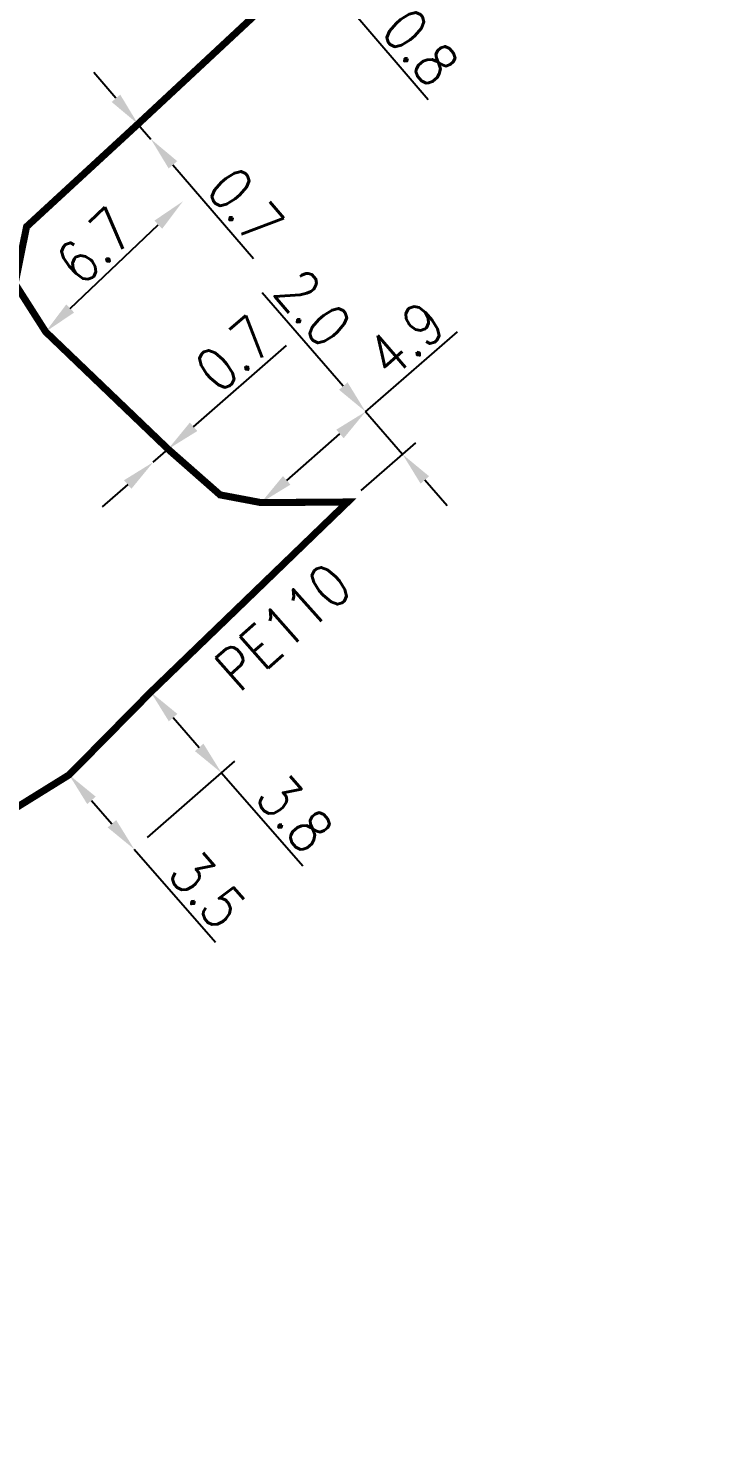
# Model space of a CAD drawing. Header units: millimetres. Extents: x 108995 to 110000, y 119999 to 121000.
# Drawn here: x 109134.6 to 109159.1, y 120123.2 to 120173.6 of the extents above; entities that cross this region are included whole.
import ezdxf
from ezdxf.enums import TextEntityAlignment as Align

# ---------------------------------------------------------------- set-up
doc = ezdxf.new("R2010")
doc.units = ezdxf.units.MM
doc.header["$MEASUREMENT"] = 0
doc.header["$PDMODE"] = 34
doc.linetypes.add('L_100_PE', pattern=[14, 10, -1.5, 1, -1.5])
doc.layers.get('DEFPOINTS').update_dxf_attribs({"linetype": 'CONTINUOUS'})
doc.layers.add('L_140', color=3, linetype='CONTINUOUS')
doc.styles.get("Standard").update_dxf_attribs({"font": 'romans.shx', "width": 0.85})
doc.dimstyles.get("Standard").update_dxf_attribs({"dimtxt": 1.5, "dimasz": 1.2, "dimexe": 0.625, "dimexo": 0.625, "dimgap": 0.25, "dimtad": 1, "dimdec": 1, "dimzin": 0, "dimdsep": 46, "dimtxsty": 'Standard', "dimcen": -0.5, "dimadec": 0, "dimazin": 0, "dimtfac": 1, "dimtdec": 1, "dimtmove": 0, "dimatfit": 3, "dimfxl": 1, "dimtolj": 1, "dimtzin": 0, "dimarcsym": 0})

# ---------------------------------------------------------------- blocks, each defined once
blk = doc.blocks.new('*D292')
at = {"layer": 'DEFPOINTS', "color": 0, "linetype": 'Continuous', "transparency": 16777216}
for p in [(109136.014, 120147.145), (109138.319, 120144.512), (109138.319, 120144.512)]:
    blk.add_point(p, dxfattribs=at)
at = {"layer": 'L_140', "color": 0, "linetype": 'Continuous', "lineweight": -2, "transparency": 16777216}
for p, q in [((109136.804, 120146.242), (109137.529, 120145.415)), ((109138.319, 120144.512), (109141.199, 120141.223))]:
    blk.add_line(p, q, dxfattribs=at)
at = {"layer": 'L_140', "color": 0, "linetype": 'Continuous', "transparency": 16777216}
for points in [[(109136.955, 120146.374), (109136.654, 120146.111), (109136.014, 120147.145)], [(109137.679, 120145.546), (109137.378, 120145.283), (109138.319, 120144.512)]]:
    blk.add_solid(points, dxfattribs=at)
at = {"layer": 'L_140', "color": 0, "linetype": 'Continuous', "transparency": 16777216, "insert": (109140.907, 120143.075), "char_height": 1.5, "attachment_point": 5, "rotation": 311.2022}
blk.add_mtext('\\A1;3.5', dxfattribs=at)
blk = doc.blocks.new('*D293')
at = {"layer": 'DEFPOINTS', "color": 0, "linetype": 'Continuous', "transparency": 16777216}
for p in [(109138.903, 120150.073), (109141.406, 120147.214), (109138.319, 120144.512)]:
    blk.add_point(p, dxfattribs=at)
at = {"layer": 'L_140', "color": 0, "linetype": 'Continuous', "lineweight": -2, "transparency": 16777216}
for p, q in [((109139.693, 120149.17), (109140.616, 120148.117)), ((109138.79, 120144.923), (109141.876, 120147.626)), ((109141.406, 120147.214), (109144.286, 120143.925))]:
    blk.add_line(p, q, dxfattribs=at)
at = {"layer": 'L_140', "color": 0, "linetype": 'Continuous', "transparency": 16777216}
for points in [[(109139.844, 120149.302), (109139.543, 120149.039), (109138.903, 120150.073)], [(109140.766, 120148.249), (109140.465, 120147.985), (109141.406, 120147.214)]]:
    blk.add_solid(points, dxfattribs=at)
at = {"layer": 'L_140', "color": 0, "linetype": 'Continuous', "transparency": 16777216, "insert": (109143.993, 120145.777), "char_height": 1.5, "attachment_point": 5, "rotation": 311.2022}
blk.add_mtext('\\A1;3.8', dxfattribs=at)
blk = doc.blocks.new('*D301')
at = {"layer": 'DEFPOINTS', "color": 0, "linetype": 'Continuous', "transparency": 16777216}
for p in [(109146.503, 120159.997), (109146.503, 120159.997), (109145.872, 120156.801)]:
    blk.add_point(p, dxfattribs=at)
at = {"layer": 'L_140', "color": 0, "linetype": 'Continuous', "lineweight": -2, "transparency": 16777216}
for p, q in [((109145.716, 120160.903), (109142.85, 120164.204)), ((109147.814, 120158.487), (109146.503, 120159.997)), ((109146.344, 120157.21), (109148.286, 120158.897)), ((109148.601, 120157.581), (109149.388, 120156.675))]:
    blk.add_line(p, q, dxfattribs=at)
at = {"layer": 'L_140', "color": 0, "linetype": 'Continuous', "transparency": 16777216}
for points in [[(109145.867, 120161.034), (109145.565, 120160.772), (109146.503, 120159.997)], [(109148.752, 120157.712), (109148.45, 120157.45), (109147.814, 120158.487)]]:
    blk.add_solid(points, dxfattribs=at)
at = {"layer": 'L_140', "color": 0, "linetype": 'Continuous', "transparency": 16777216, "insert": (109144.645, 120163.662), "char_height": 1.5, "attachment_point": 5, "rotation": 310.9701}
blk.add_mtext('\\A1;2.0', dxfattribs=at)
blk = doc.blocks.new('*D302')
at = {"layer": 'DEFPOINTS', "color": 0, "linetype": 'Continuous', "transparency": 16777216}
for p in [(109146.503, 120159.997), (109146.503, 120159.997), (109142.808, 120156.779)]:
    blk.add_point(p, dxfattribs=at)
at = {"layer": 'L_140', "color": 0, "linetype": 'Continuous', "lineweight": -2, "transparency": 16777216}
for p, q in [((109146.503, 120159.997), (109149.754, 120162.828)), ((109143.713, 120157.567), (109145.598, 120159.209))]:
    blk.add_line(p, q, dxfattribs=at)
at = {"layer": 'L_140', "color": 0, "linetype": 'Continuous', "transparency": 16777216}
for points in [[(109145.467, 120159.36), (109145.729, 120159.058), (109146.503, 120159.997)], [(109143.581, 120157.718), (109143.844, 120157.416), (109142.808, 120156.779)]]:
    blk.add_solid(points, dxfattribs=at)
at = {"layer": 'L_140', "color": 0, "linetype": 'Continuous', "transparency": 16777216, "insert": (109147.924, 120162.561), "char_height": 1.5, "attachment_point": 5, "rotation": 41.0525}
blk.add_mtext('\\A1;4.9', dxfattribs=at)
blk = doc.blocks.new('*D303')
at = {"layer": 'DEFPOINTS', "color": 0, "linetype": 'Continuous', "transparency": 16777216}
for p in [(109140.039, 120167.44), (109140.039, 120167.44), (109135.183, 120162.824)]:
    blk.add_point(p, dxfattribs=at)
at = {"layer": 'L_140', "color": 0, "linetype": 'Continuous', "lineweight": -2, "transparency": 16777216}
blk.add_line((109136.053, 120163.651), (109139.17, 120166.613), dxfattribs=at)
at = {"layer": 'L_140', "color": 0, "linetype": 'Continuous', "transparency": 16777216}
for points in [[(109139.032, 120166.758), (109139.307, 120166.469), (109140.039, 120167.44)], [(109135.915, 120163.796), (109136.191, 120163.506), (109135.183, 120162.824)]]:
    blk.add_solid(points, dxfattribs=at)
at = {"layer": 'L_140', "color": 0, "linetype": 'Continuous', "transparency": 16777216, "insert": (109136.922, 120165.857), "char_height": 1.5, "attachment_point": 5, "rotation": 43.5481}
blk.add_mtext('\\A1;6.7', dxfattribs=at)
blk = doc.blocks.new('*D304')
at = {"layer": 'DEFPOINTS', "color": 0, "linetype": 'Continuous', "transparency": 16777216}
for p in [(109139.516, 120158.671), (109138.99, 120158.21), (109138.99, 120158.21)]:
    blk.add_point(p, dxfattribs=at)
at = {"layer": 'L_140', "color": 0, "linetype": 'Continuous', "lineweight": -2, "transparency": 16777216}
for p, q in [((109140.419, 120159.462), (109143.707, 120162.343)), ((109138.99, 120158.21), (109139.516, 120158.671)), ((109138.087, 120157.419), (109137.185, 120156.628))]:
    blk.add_line(p, q, dxfattribs=at)
at = {"layer": 'L_140', "color": 0, "linetype": 'Continuous', "transparency": 16777216}
for points in [[(109140.287, 120159.613), (109140.551, 120159.312), (109139.516, 120158.671)], [(109137.955, 120157.57), (109138.219, 120157.269), (109138.99, 120158.21)]]:
    blk.add_solid(points, dxfattribs=at)
at = {"layer": 'L_140', "color": 0, "linetype": 'Continuous', "transparency": 16777216, "insert": (109141.855, 120162.05), "char_height": 1.5, "attachment_point": 5, "rotation": 41.2237}
blk.add_mtext('\\A1;0.7', dxfattribs=at)
blk = doc.blocks.new('*D305')
at = {"layer": 'DEFPOINTS', "color": 0, "linetype": 'Continuous', "transparency": 16777216}
for p in [(109138.451, 120170.176), (109138.907, 120169.644), (109138.907, 120169.644)]:
    blk.add_point(p, dxfattribs=at)
at = {"layer": 'L_140', "color": 0, "linetype": 'Continuous', "lineweight": -2, "transparency": 16777216}
for p, q in [((109137.67, 120171.087), (109136.889, 120171.998)), ((109138.451, 120170.176), (109138.907, 120169.644)), ((109139.688, 120168.733), (109142.533, 120165.414))]:
    blk.add_line(p, q, dxfattribs=at)
at = {"layer": 'L_140', "color": 0, "linetype": 'Continuous', "transparency": 16777216}
for points in [[(109137.822, 120171.217), (109137.518, 120170.957), (109138.451, 120170.176)], [(109139.84, 120168.863), (109139.536, 120168.603), (109138.907, 120169.644)]]:
    blk.add_solid(points, dxfattribs=at)
at = {"layer": 'L_140', "color": 0, "linetype": 'Continuous', "transparency": 16777216, "insert": (109142.26, 120167.269), "char_height": 1.5, "attachment_point": 5, "rotation": 310.6043}
blk.add_mtext('\\A1;0.7', dxfattribs=at)
blk = doc.blocks.new('*D306')
at = {"layer": 'DEFPOINTS', "color": 0, "linetype": 'Continuous', "transparency": 16777216}
for p in [(109144.569, 120175.873), (109145.09, 120175.266), (109145.09, 120175.266)]:
    blk.add_point(p, dxfattribs=at)
at = {"layer": 'L_140', "color": 0, "linetype": 'Continuous', "lineweight": -2, "transparency": 16777216}
for p, q in [((109143.787, 120176.783), (109143.005, 120177.694)), ((109144.569, 120175.873), (109145.09, 120175.266)), ((109145.872, 120174.356), (109148.721, 120171.04))]:
    blk.add_line(p, q, dxfattribs=at)
at = {"layer": 'L_140', "color": 0, "linetype": 'Continuous', "transparency": 16777216}
for points in [[(109143.939, 120176.914), (109143.635, 120176.653), (109144.569, 120175.873)], [(109146.024, 120174.486), (109145.72, 120174.226), (109145.09, 120175.266)]]:
    blk.add_solid(points, dxfattribs=at)
at = {"layer": 'L_140', "color": 0, "linetype": 'Continuous', "transparency": 16777216, "insert": (109148.446, 120172.895), "char_height": 1.5, "attachment_point": 5, "rotation": 310.6631}
blk.add_mtext('\\A1;0.8', dxfattribs=at)

msp = doc.modelspace()

# ---------------------------------------------------------------- linework, layer by layer
at = {"layer": 'L_140', "linetype": 'L_100_PE', "const_width": 0.25, "flags": 128}
msp.add_lwpolyline([(109094.33, 120123.714), (109094.658, 120123.336), (109095.829, 120124.247), (109099.518, 120128.059), (109103.881, 120131.7), (109104.807, 120130.662), (109109.852, 120124.848), (109113.34, 120128.192), (109116.634, 120131.444), (109122.904, 120136.952), (109132.281, 120144.829), (109136.014, 120147.145), (109138.903, 120150.073), (109145.872, 120156.801), (109142.808, 120156.779), (109141.356, 120157.053), (109139.516, 120158.671), (109135.183, 120162.824), (109134.101, 120164.523), (109134.507, 120166.542), (109138.451, 120170.176), (109144.569, 120175.873), (109151.049, 120181.263), (109157.466, 120186.307), (109158.883, 120187.421), (109153.389, 120193.695), (109154.202, 120194.491), (109154.689, 120195.38), (109154.799, 120197.086), (109154.624, 120198.37), (109153.611, 120200.346), (109152.751, 120200.356), (109152.487, 120201.513)], dxfattribs=at)

# ---------------------------------------------------------------- texts
at = {"layer": 'L_140', "linetype": 'Continuous', "width": 0.85}
msp.add_text('PE110', height=1.5, rotation=41.4587, dxfattribs=at).set_placement((109143.583, 120152.387), align=Align.MIDDLE)

# ---------------------------------------------------------------- dimensions: what is measured, and where the dimension line sits
at = {"layer": 'L_140', "linetype": 'Continuous'}
for base, p1, p2, angle, text, picture, middle in [((109145.09, 120175.266), (109144.569, 120175.873), (109145.09, 120175.266), 130.6631, '0.8', '*D306', (109147.687, 120172.243)), ((109138.907, 120169.644), (109138.451, 120170.176), (109138.907, 120169.644), 130.6043, '0.7', '*D305', (109141.501, 120166.618)), ((109140.039, 120167.44), (109135.183, 120162.824), (109140.039, 120167.44), 223.5481, '6.7', '*D303', (109137.611, 120165.132)), ((109146.503, 120159.997), (109145.872, 120156.801), (109146.503, 120159.997), 310.9701, '2.0', '*D301', (109143.89, 120163.006)), ((109146.503, 120159.997), (109142.808, 120156.779), (109146.503, 120159.997), 221.0525, '4.9', '*D302', (109148.581, 120161.807)), ((109138.99, 120158.21), (109139.516, 120158.671), (109138.99, 120158.21), 41.2237, '0.7', '*D304', (109142.514, 120161.298)), ((109141.406, 120147.214), (109138.903, 120150.073), (109138.319, 120144.512), 131.2022, '3.8', '*D293', (109143.241, 120145.118)), ((109138.319, 120144.512), (109136.014, 120147.145), (109138.319, 120144.512), 131.2022, '3.5', '*D292', (109140.154, 120142.416))]:
    dim = msp.add_linear_dim(base=base, p1=p1, p2=p2, angle=angle, text=text, dimstyle='Standard', dxfattribs=at)
    dim.commit()
    dim.dimension.update_dxf_attribs({"geometry": picture, "text_midpoint": middle, "dimtype": 160})

doc.saveas('drawing.dxf')
